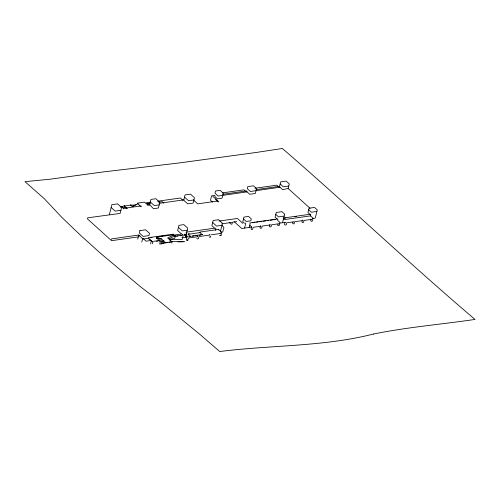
<?xml version="1.0" encoding="UTF-8"?>
<svg xmlns="http://www.w3.org/2000/svg" width="500" height="500" viewBox="0 0 500 500"><rect width="100%" height="100%" fill="white"/><g stroke="black" fill="none" stroke-linecap="round" stroke-linejoin="round"><path stroke-width="0.75" d="M159.787 244.144L165.669 242.544L161.231 243.956M159.4 243.156L164.513 241.731L165.769 242.869L165.669 242.544M126.894 208.394L124.338 205.85L120.562 206.856M124.462 205.963L124.338 205.85M109.394 214.494L111.856 204.7L117.613 203.888L121.606 207.494L120.113 213.425L87.681 217.819L87.419 218.856L111.569 240.669L138.294 236.887M111.4 239.488L111.55 238.881L138.763 235.031M127.319 208.231L122.281 206.975L122.188 207.362L123.719 208.744M124.306 206.062L130.806 205.069M133.969 206.012L131.856 206.312L130.656 204.944M140.469 206.375L137.875 203.688L132.456 206.513M141.4 206.762L141.006 205.931L123.819 208.363M137.725 239.156L138.656 235.444M149.606 204.688L150.925 199.419L155.825 198.725L159.819 202.331L158.394 208.012L153.494 208.706L149.6 204.719L147.631 204.994M141.775 242.081L142.625 238.7L138.75 235.081L139.869 235.963M142.625 238.7L143.225 238.612L146.075 241.188L151.263 240.45L151.163 240.85L148.312 238.275L143.125 239.013M150.669 243.956L151.263 240.45M152.431 243.794L152.956 241.694L152.681 241.444L152.587 241.819L148.775 238.588M156.325 238.275L156.606 237.156L173.794 234.725M156.762 238.212L156.95 237.481L161.35 238.875L159.944 239.075M159.056 240.281L159.144 239.906L159.3 240.506L163.888 241.163L161.388 238.906L156.8 238.244L159.056 240.281L159.244 239.887L159.3 240.506M184.831 241.675L172.019 241.644L165.644 242.756L167.744 242.456M165.769 242.869L165.7 242.525M171.769 243.156L172.144 241.756L169.475 239.644L182.162 239.556L183.231 235.312L181.394 233.65L180.869 234.131L173.7 235.113L167.638 237.969L168.925 239.144M183.837 199.844L185.075 194.906L190.487 194.144L194.481 197.75L193.131 203.1L187.725 203.869L184.225 200.706L183.837 199.844L159.137 203.337M169.306 239.288L174.7 238.525L175.331 236.112L182.463 235.1M197.344 236.294L197.812 236.719L188.356 238.056L187.806 240.238L186.744 240.387L186.269 239.963L186.931 237.325L184.181 234.838L184.319 234.275L184.988 234.181L187.712 236.65M184.988 234.181L184.844 234.744L184.181 234.838M185.469 237.213L187.744 228.15L183.844 224.631L178.944 225.325L177.644 230.519L180.931 233.487M188.287 234.256L188.431 233.694L189.219 233.581M199.956 232.606L200.094 232.044L218.556 229.438L221.781 232.35L220.975 235.55L220.019 235.688L219.544 235.256M215.463 230.425L215.919 228.606L215.306 228.056M218.412 230L218.556 229.438M220.375 231.644L222.481 223.244L218.581 219.725L213.175 220.487L211.875 225.675L214.613 228.15M310.056 208.3L288.144 188.506L282.594 189.619L279.956 187.237L250.394 191.481L247.256 188.644L247.769 186.619L253.444 185.812L256.581 188.65L255.375 193.469L249.694 194.269L247.062 191.887L246.688 190.912L222.862 194.281M244.562 228.106L245.719 223.506L245.194 223.031M249.181 227.45L250.225 223.287L249.781 222.881M269.913 224.537L269.4 226.556L269.831 226.944L271.075 226.762L271.569 224.794L278.65 223.794M279.956 187.237L279.575 186.3L280.688 181.875L286.156 181.1L289.294 183.938L288.144 188.506M278.056 224.062L277.731 225.381L279.163 225.625L279.95 222.463L277.644 220.381L277.9 219.375L275.069 217.188L276.25 212.469L281.931 211.669L284.688 214.156L282.531 222.738M285 222.362L284.469 224.481L285.056 225.019L286.212 224.856L286.725 222.812L293.744 221.819M292.981 221.962L292.638 223.331L293.231 223.863L294.175 223.731L294.688 221.706L303.006 220.525M302.413 219.994L301.906 222.019L302.5 222.55L303.506 222.413L304 220.444L311.762 219.344M283.688 217.987L310.375 214.219L310.269 214.619L307.962 212.537L309.05 208.212L314.519 207.438L317.275 209.925L315.219 218.113L312.488 218.5M311.006 219.469L310.681 220.781L311.269 221.312L312.275 221.169L313.031 218.162L310.506 215.881L310.819 214.619L310.375 214.219M130.6 205.175L136.069 204.988M169.044 238.688L174.963 235.9M173.7 235.113L175.631 236.388L174.969 235.894L175.331 236.112M137.406 203.137L144.469 202.138L148.094 205.331M146.113 202.85L149.913 202.312M157.519 201.238L180.344 198.012L183.031 200.438M120.463 206.919L122.281 206.975M222.425 192.887L243.95 189.844L245.419 191.175M254.925 188.263L276.85 185.162L278.812 186.938M147.1 203.744L149.081 203.463M158.656 202.181L162.281 201.669L163.894 203.125M147.394 204.144L149.575 203.837M256.137 189.613L279.575 186.3M247.062 191.887L218.106 196.044L214.969 193.206L215.519 191.025L220.138 190.369L223.275 193.206L222.025 198.181L217.406 198.831L214.963 196.625L215.1 196.069L214.406 195.438L211.594 195.837L210.481 200.263L212.531 202.113M288.762 186.056L283.294 186.825L280.156 183.994M120.906 210.281L115.144 211.094L111.156 207.488M159.181 204.869L154.281 205.562L150.287 201.956M193.925 199.956L188.519 200.725L184.525 197.119M217.381 201.069L197.662 203.856L193.412 200.019M219.037 221.069L237.419 218.469L242.812 223.369M236.719 221.594L232.463 222.194L231.975 224.125L231.231 224.231L229.188 222.387M221.725 223.85L231.675 222.444M284.206 216.081L278.525 216.887L275.769 214.394M316.894 211.462L311.419 212.237L308.663 209.744M187.231 230.2L182.331 230.894L178.431 227.375M221.969 225.294L216.562 226.056L212.662 222.537M250.619 222.763L277.013 219.031M185.975 232.206L214.35 228.194M252.806 222.744L255.069 222.425M256.575 222.213L258.081 222M259.594 221.788L261.856 221.469M263.363 221.25L265.625 220.931M267.131 220.719L268.637 220.506M270.15 220.294L272.413 219.975M273.919 219.762L275.425 219.55M284.35 218.287L285.875 218.069M295.025 216.775L296.55 216.562M148.412 237.662L173.238 234.15M150.556 237.781L152.062 237.569M161.088 236.294L162.594 236.081M171.619 234.8L173.125 234.587M283.288 219.725L310.506 215.881M189.088 234.15L199.963 232.613L202.106 234.55M176.656 236.294L178.088 236.094M180.225 235.787L181.656 235.588M251.488 227.125L241.75 228.5L234.369 221.838M279.694 223.137L285.556 222.306M153.669 241.306L159.306 240.506M191.906 236.012L202.781 234.475M270.338 224.919L262.188 226.075L261.675 228.094L260.387 228.275L259.962 227.894L260.481 225.819L260.912 226.206L253.144 227.3L252.625 229.375L251.488 229.537L251.062 229.15L251.625 226.894L249.75 225.194M156.394 241.281L157.8 241.081M181.969 237.706L187.013 236.994M189.331 236.663L190.875 236.444M192.419 236.225L193.962 236.006M195.506 235.794L197.819 235.463M199.363 235.244L200.906 235.025M220.756 232.219L222.75 231.938L223.906 227.338L221.637 225.294M211.381 234.775L220.575 233.475L220.1 233.05M169.137 242.256L171.238 241.962M158.931 241.838L163.888 241.163M177.906 241.825L183.131 241.788M122.656 207.144L122.188 207.362L121.981 206.706M283.156 218.062L283.606 218.469M243.481 218.962L246.238 221.45L250.85 220.8L251.325 218.925L248.569 216.431L243.95 217.087L242.781 221.75L244.456 223.263M220.506 235.125L220.975 235.55M209.688 234.55L210.156 234.975L198.925 236.562L198.381 238.744L197.262 238.9L196.794 238.475M210.35 236.556L210.825 236.988L209.613 237.156L209.137 236.731M188.3 234.262L191.044 236.744M188.475 235.956L189.575 236.95M149.194 202.881L150.306 203.888M147.269 203.2L149.45 205.175M187.338 239.812L187.806 240.238M169.481 239.644L170.438 240.506M212.887 196.381L218.419 201.412L218.281 201.975L215.512 199.456M137.875 203.688L137.925 204.075M175.2 236.112L175.231 236.494M139.863 230.631L139.294 232.906L143.194 236.431L148.95 235.613L149.519 233.344L145.619 229.819L139.863 230.631M163.738 240.562L163.637 240.944L163.738 240.562M186.5 233.969L186.356 234.531L186.831 234.469L186.962 233.906L186.5 233.969M373.387 334.056C323.131 346.819 270.863 345.025 219.719 351.525L200.281 334.7L160.675 302.262L140.294 286.588L100.288 253.094L80.838 235.569L62.006 217.55L44.406 198.806L25 181.65L49.662 179.262L102.419 172.037L179.175 162.963L256.694 152.4L282.369 148.475C347.3 204.65 409.55 263.844 475 319.431C441.138 324.419 406.981 327.175 373.387 334.056"/></g></svg>
